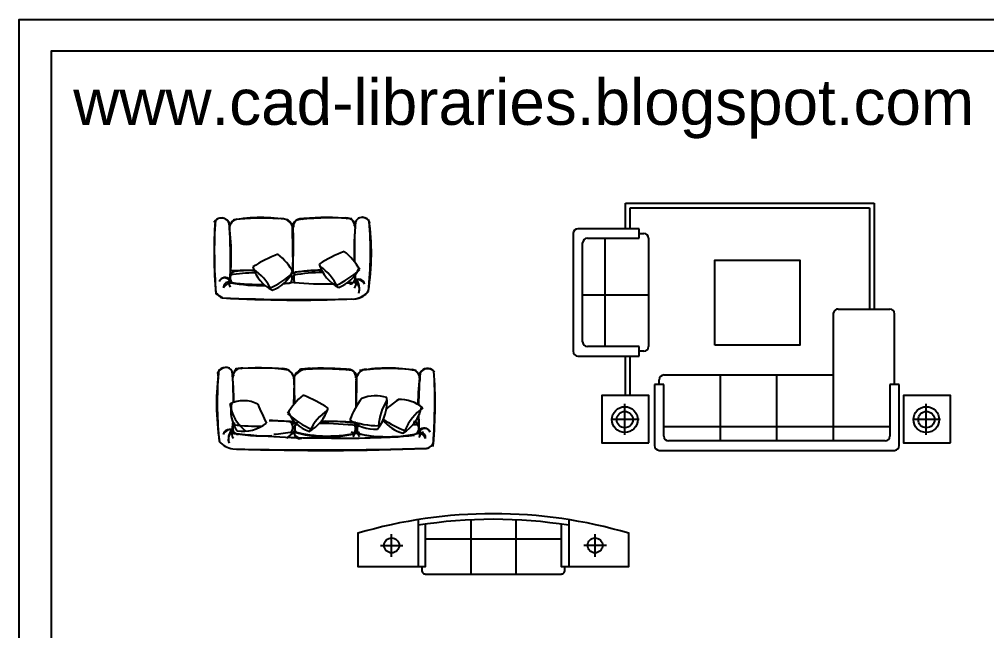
# Model space of a CAD drawing. Header units: inches. Extents: x 3.5 to 46, y 8.9 to 33.7.
# Drawn here: x 25 to 35.27, y 27.2 to 33.69 of the extents above; entities that cross this region are included whole.
import ezdxf

# ---------------------------------------------------------------- set-up
doc = ezdxf.new("R2010")
doc.units = ezdxf.units.IN
doc.header["$MEASUREMENT"] = 0
for name, color, linetype in [('02', 2, 'Continuous'), ('1', 1, 'Continuous'), ('4', 4, 'Continuous'), ('kadrbm', 4, 'Continuous')]:
    doc.layers.add(name, color=color, linetype=linetype)
doc.styles.add('bmmm', font='swissel.ttf')

# ---------------------------------------------------------------- blocks, each defined once
blk = doc.blocks.new('kadrbm')
at = {"layer": 'kadrbm', "color": 4}
blk.add_lwpolyline([(0, 0), (0, 24.797), (21, 24.797), (21, 0), (0, 0)], close=True, dxfattribs=at)
blk.add_lwpolyline([(20.663, 0.326), (20.663, 24.46), (0.337, 24.46), (0.337, 0.326), (20.663, 0.326)], dxfattribs=at)
at = {"layer": 'kadrbm', "color": 211, "true_color": 0xf674fb, "style": 'bmmm'}
blk.add_text('www.cad-libraries.blogspot.com', height=0.48513, dxfattribs=at).set_placement((0.573, 23.677))

msp = doc.modelspace()

# ---------------------------------------------------------------- linework, layer by layer
at = {"layer": '02'}
for p, q in [((31.435, 31.736), (34.074, 31.736)), ((31.435, 31.473), (31.435, 31.736)), ((31.485, 31.686), (34.024, 31.686)), ((31.485, 31.473), (31.485, 31.686)), ((34.024, 31.686), (34.024, 30.619)), ((34.074, 31.736), (34.074, 30.619)), ((31.579, 31.462), (30.929, 31.462)), ((31.579, 31.362), (31.579, 31.462)), ((30.879, 31.412), (30.879, 30.162)), ((31.029, 31.362), (31.579, 31.362)), ((31.213, 31.362), (31.213, 30.212)), ((31.579, 31.412), (31.629, 31.412)), ((31.679, 31.362), (31.679, 30.212)), ((30.979, 30.262), (30.979, 31.312)), ((30.979, 30.762), (31.679, 30.762)), ((33.691, 30.611), (34.242, 30.611)), ((33.642, 29.211), (33.642, 30.572)), ((34.292, 29.811), (34.292, 30.561)), ((31.579, 30.212), (31.029, 30.212)), ((31.579, 30.112), (31.579, 30.212)), ((30.929, 30.112), (31.579, 30.112)), ((31.433, 29.692), (31.433, 30.112)), ((31.483, 29.692), (31.483, 30.112)), ((31.629, 30.162), (31.579, 30.162)), ((31.842, 29.911), (33.642, 29.911)), ((32.442, 29.211), (32.442, 29.911)), ((33.042, 29.211), (33.042, 29.911)), ((31.742, 29.811), (31.742, 29.161)), ((31.842, 29.811), (31.742, 29.811)), ((31.792, 29.811), (31.792, 29.861)), ((31.842, 29.261), (31.842, 29.811)), ((34.242, 29.811), (34.242, 29.261)), ((34.342, 29.811), (34.242, 29.811)), ((34.342, 29.161), (34.342, 29.811)), ((31.427, 29.275), (31.427, 29.604)), ((34.628, 29.275), (34.628, 29.604)), ((31.579, 29.437), (31.28, 29.437)), ((34.78, 29.437), (34.481, 29.437)), ((34.242, 29.361), (31.842, 29.361)), ((34.192, 29.211), (31.892, 29.211)), ((31.792, 29.111), (34.292, 29.111)), ((29.231, 28.375), (29.231, 27.878)), ((29.791, 28.372), (29.791, 27.798)), ((30.271, 28.372), (30.271, 27.798)), ((30.831, 28.375), (30.831, 27.878)), ((28.951, 27.982), (28.951, 28.222)), ((29.311, 28.171), (30.751, 28.171)), ((31.111, 27.982), (31.111, 28.222)), ((28.831, 28.102), (29.071, 28.102)), ((31.231, 28.102), (30.991, 28.102))]:
    msp.add_line(p, q, dxfattribs=at)
for points in [[(32.384, 30.229), (32.384, 31.129), (33.284, 31.129), (33.284, 30.229), (32.384, 30.229)], [(31.683, 29.192), (31.683, 29.692), (31.183, 29.692), (31.183, 29.192), (31.683, 29.192)], [(34.885, 29.192), (34.885, 29.692), (34.385, 29.692), (34.385, 29.192), (34.885, 29.192)]]:
    msp.add_lwpolyline(points, dxfattribs=at)
for points in [[(30.751, 28.326), (30.751, 27.878), (31.471, 27.878), (31.471, 28.23, 0.144566), (28.591, 28.23), (28.591, 27.878), (29.311, 27.878), (29.311, 28.326)], [(29.271, 27.878), (29.271, 27.838, 0.414214), (29.311, 27.798), (30.751, 27.798, 0.414214), (30.791, 27.838), (30.791, 27.878)]]:
    msp.add_lwpolyline(points, format="xyb", dxfattribs=at)
for centre, radius in [((31.427, 29.437), 0.137), ((31.427, 29.437), 0.0865), ((34.629, 29.437), 0.137), ((34.629, 29.437), 0.0865), ((28.951, 28.102), 0.08), ((31.111, 28.102), 0.08)]:
    msp.add_circle(centre, radius, dxfattribs=at)
for centre, radius, start, end in [((27.144, 31.49), 0.0884, 14.6379, 154.3095), ((31.574, 31.197), 4.509, 175.4325, 185.431), ((33.686, 31.237), 6.618, 177.3143, 183.933), ((27.144, 31.482), 0.0942, 33.041, 136.0653), ((27.332, 31.459), 0.108, 100.9756, 184.9747), ((21.46, 31.137), 5.78, 357.5073, 3.9592), ((27.329, 31.469), 0.1, 109.8228, 182.4985), ((27.565, 29.935), 1.647, 80.0543, 100.4167), ((27.563, 29.377), 2.199, 85.2072, 97.551), ((27.777, 31.442), 0.13, 6.5867, 103.4511), ((27.802, 31.472), 0.0951, 354.9234, 65.6374), ((27.98, 31.48), 0.0835, 73.4437, 181.8228), ((27.991, 31.486), 0.0842, 72.9316, 185.1092), ((28.293, 28.968), 2.611, 84.8245, 97.7148), ((28.253, 29.372), 2.211, 85.0781, 97.695), ((28.466, 31.482), 0.096, 357.6579, 104.0974), ((28.49, 31.506), 0.0665, 350.2617, 111.0115), ((32.224, 31.203), 3.672, 174.7422, 181.3335), ((33.019, 31.219), 4.464, 175.8027, 181.3803), ((28.641, 31.502), 0.0825, 17.7157, 162.8428), ((28.633, 31.483), 0.0996, 36.0678, 112.6723), ((26.252, 31.2), 2.484, 350.8079, 8.3514), ((24.689, 31.216), 4.038, 354.0627, 4.6253), ((24.669, 31.175), 2.579, 352.9836, 7.989), ((44069.225, 816.535), 44048.327, 181.021158, 181.0218455), ((24.047, 31.294), 3.862, 355.8425, 3.2873), ((30.929, 31.412), 0.05, 90, 180), ((31.029, 31.312), 0.05, 90, 180), ((31.629, 31.362), 0.05, 0, 90), ((28.306, 29.753), 1.546, 111.3371, 122.4176), ((27.284, 30.635), 0.723, 30.3068, 50.5663), ((29.01, 29.783), 1.546, 111.3371, 122.4176), ((27.989, 30.665), 0.723, 30.3068, 50.5663), ((27.872, 31.178), 0.413, 197.0126, 242.9429), ((28.27, 28.813), 2.213, 91.6458, 99.5268), ((28.576, 31.209), 0.413, 197.0126, 242.9429), ((28.266, 31.188), 0.368, 289.4501, 336.7699), ((27.183, 30.875), 0.0703, 42.3134, 157.6102), ((27.176, 30.878), 0.0627, 14.7814, 157.5922), ((27.562, 28.462), 2.534, 91.3731, 97.4472), ((27.31, 30.943), 0.0736, 96.1174, 223.1189), ((27.296, 30.953), 0.0583, 77.6226, 170.3094), ((27.463, 26.706), 4.314, 89.6386, 92.7653), ((27.535, 27.552), 3.469, 90.7456, 94.456), ((27.561, 31.158), 0.368, 289.4501, 336.7699), ((27.562, 28.462), 2.534, 82.7245, 82.7726), ((27.77, 30.928), 0.123, 343.3108, 22.6164), ((27.811, 30.934), 0.0836, 329.8319, 29.468), ((24.047, 31.294), 3.862, 355.3655, 355.4784), ((27.858, 30.954), 0.0524, 29.1313, 42.0141), ((27.661, 31.847), 0.885, 285.9625, 287.4638), ((27.463, 26.706), 4.314, 83.8872, 84.1215), ((28.078, 30.947), 0.17, 171.5362, 198.3493), ((28.256, 28.928), 2.072, 91.0061, 99.6001), ((28.118, 30.944), 0.206, 164.0479, 194.2061), ((28.233, 28.237), 2.782, 90.4949, 96.3291), ((28.493, 30.943), 0.0707, 280.6216, 19.193), ((28.602, 30.864), 0.0629, 9.2916, 137.6289), ((28.505, 30.947), 0.0634, 327.7366, 22.2387), ((32.224, 31.203), 3.672, 183.7101, 185.0653), ((28.579, 30.829), 0.0958, 27.8433, 99.8684), ((33.019, 31.219), 4.464, 183.1908, 183.7892), ((28.462, 30.828), 0.147, 341.2473, 41.1348), ((27.222, 30.842), 0.0554, 88.0108, 186.5585), ((27.244, 30.804), 0.0839, 91.184, 157.8216), ((27.274, 30.871), 0.0474, 134.3938, 213.5856), ((27.556, 32.662), 1.801, 259.9466, 271.5903), ((27.573, 33.188), 2.317, 262.1551, 270.5585), ((27.556, 32.662), 1.801, 277.803, 280.4557), ((27.573, 33.188), 2.317, 275.7795, 278.522), ((28.214, 33.899), 3.021, 264.3639, 272.1219), ((28.237, 33.379), 2.506, 272.2017, 272.8482), ((28.237, 33.379), 2.506, 275.4058, 278.3067), ((28.214, 33.899), 3.021, 275.0871, 276.7491), ((28.517, 30.82), 0.093, 334.8715, 66.7247), ((28.5, 30.884), 0.0742, 317.7203, 24.4461), ((27.191, 30.85), 0.126, 211.8817, 253.9672), ((27.266, 30.955), 0.25, 223.5462, 243.1435), ((28.004, 48.588), 17.877, 267.2697, 271.7875), ((27.943, 44.323), 13.617, 266.6876, 272.4329), ((28.542, 30.912), 0.195, 263.8792, 327.1093), ((28.526, 30.956), 0.239, 278.6549, 318.7104), ((33.691, 30.561), 0.05, 90, 167.3241), ((34.242, 30.561), 0.05, 0, 90), ((31.029, 30.262), 0.05, 180, 270), ((31.629, 30.212), 0.05, 270, 0), ((30.929, 30.162), 0.05, 180, 270), ((29.575, 29.607), 2.484, 171.6486, 189.3659), ((27.193, 29.89), 0.0996, 67.3277, 161.2934), ((27.186, 29.909), 0.0825, 17.1572, 198.6588), ((22.807, 29.625), 4.464, 359.9048, 4.1973), ((23.603, 29.609), 3.672, 0.1585, 5.2578), ((27.361, 29.889), 0.096, 83.4037, 182.3421), ((27.336, 29.913), 0.0665, 68.9885, 189.7383), ((27.534, 27.757), 2.229, 81.8403, 96.2922), ((27.563, 25.588), 4.396, 86.7482, 93.462), ((27.795, 29.86), 0.119, 19.991, 89.7438), ((27.787, 29.843), 0.135, 21.1294, 79.2674), ((28.077, 29.787), 0.193, 86.8321, 151.1725), ((28.034, 29.846), 0.128, 79.1242, 170.3277), ((19.377, 29.964), 8.543, 357.5219, 359.6431), ((20.573, 29.492), 7.351, 0.9113, 3.1207), ((28.216, 26.908), 3.067, 84.024, 94.5937), ((28.213, 26.924), 3.058, 85.178, 94.3128), ((28.487, 29.888), 0.0842, 354.8908, 101.571), ((28.497, 29.882), 0.0835, 358.1772, 106.5563), ((32.431, 29.696), 3.862, 176.7127, 181.9202), ((28.7, 29.844), 0.13, 96.6341, 173.4133), ((-44012.748, 814.937), 44048.327, 358.978393, 358.9788058), ((28.676, 29.875), 0.0951, 90.1593, 166.6035), ((28.914, 27.78), 2.199, 82.449, 97.9131), ((28.912, 28.337), 1.647, 79.5833, 99.9457), ((29.146, 29.862), 0.108, 355.0253, 79.0244), ((29.149, 29.872), 0.1, 357.5015, 70.1772), ((31.809, 29.577), 2.579, 172.116, 179.5256), ((35.017, 29.539), 5.78, 176.0408, 179.4545), ((29.334, 29.884), 0.0942, 36.0984, 156.3187), ((29.334, 29.894), 0.0879, 42.005, 154.8127), ((24.861, 29.598), 4.552, 354.7236, 4.4659), ((31.842, 29.861), 0.05, 90, 180), ((31.137, 29.623), 4.038, 176.3119, 185.9373), ((22.791, 29.64), 6.618, 355.7633, 1.7472), ((28.47, 29.137), 0.723, 129.4337, 149.6932), ((27.449, 28.255), 1.546, 57.5824, 68.6629), ((28.779, 29.296), 0.394, 72.1562, 111.6127), ((27.381, 29.32), 0.318, 61.8773, 117.8058), ((27.676, 29.67), 0.448, 188.8265, 232.5525), ((27.611, 29.53), 0.368, 167.4168, 215.3346), ((30.425, 30.789), 3.129, 202.3322, 206.3774), ((29.381, 29.097), 0.937, 142.9155, 158.7874), ((28.455, 29.621), 0.447, 320.4564, 6.3298), ((29.537, 28.884), 0.923, 124.0997, 133.9538), ((29.038, 29.262), 0.388, 50.8995, 92.7969), ((27.284, 29.319), 0.195, 213.9977, 213.9977), ((28.193, 29.66), 0.368, 203.2301, 250.5499), ((27.883, 29.68), 0.413, 297.0571, 342.9874), ((28.839, 29.668), 0.441, 301.6406, 347.5141), ((27.312, 29.354), 0.0556, 138.8678, 217.7501), ((22.807, 29.625), 4.464, 356.2108, 357.1531), ((23.603, 29.609), 3.672, 354.9347, 356.6337), ((27.326, 29.343), 0.0632, 144.6382, 264.4906), ((27.514, 25.411), 3.991, 93.2512, 93.3857), ((27.369, 29.726), 0.413, 261.8418, 307.7963), ((27.594, 24.524), 4.9, 86.3519, 89.3257), ((27.586, 26.84), 2.588, 83.2748, 88.4724), ((27.825, 29.354), 0.0781, 310.5928, 56.3698), ((27.805, 29.355), 0.0964, 325.424, 40.754), ((27.514, 25.411), 3.991, 84.3577, 84.486), ((19.377, 29.964), 8.543, 356.0747, 356.4401), ((28.256, 26.299), 3.12, 95.9894, 96.3687), ((27.985, 29.348), 0.0675, 116.0752, 227.3767), ((28.249, 26.925), 2.493, 97.2555, 97.6363), ((28.011, 29.345), 0.09, 138.1559, 211.9066), ((28.22, 26.632), 2.763, 95.568, 96.1795), ((20.573, 29.492), 7.351, 359.2018, 359.3525), ((28.22, 26.632), 2.763, 82.2935, 90.8051), ((28.249, 26.925), 2.493, 81.7139, 91.113), ((28.256, 26.299), 3.12, 84.5707, 90.9875), ((28.772, 29.735), 0.399, 228.4885, 273.9492), ((28.399, 29.349), 0.17, 327.2975, 23.5527), ((28.36, 29.346), 0.206, 337.1571, 15.9521), ((28.817, 30.25), 0.885, 252.5362, 256.476), ((28.926, 27.022), 2.404, 98.1952, 98.8937), ((32.431, 29.696), 3.862, 184.6337, 184.6345), ((28.666, 29.337), 0.0836, 131.9141, 222.0433), ((28.708, 29.331), 0.123, 157.5251, 215.8251), ((29.171, 29.673), 0.393, 217.6385, 255.1335), ((28.915, 26.864), 2.534, 82.5528, 84.068), ((28.926, 27.022), 2.404, 83.0149, 83.8891), ((28.942, 25.954), 3.469, 85.544, 86.0035), ((29.167, 29.346), 0.0736, 297.0766, 64.8258), ((29.181, 29.356), 0.0583, 9.6906, 73.2288), ((31.809, 29.577), 2.579, 182.4295, 187.0164), ((35.017, 29.539), 5.78, 180.6027, 182.4927), ((27.225, 29.27), 0.0629, 42.3711, 170.7084), ((27.247, 29.236), 0.0958, 80.1316, 152.1567), ((27.309, 29.227), 0.093, 113.2753, 205.1285), ((27.364, 29.234), 0.147, 138.8652, 198.7527), ((27.569, 30.734), 1.469, 256.5301, 274.2833), ((27.326, 29.291), 0.0742, 155.5539, 222.2797), ((28.198, 38.105), 8.862, 264.0099, 270.3625), ((27.569, 30.927), 1.651, 274.5183, 281.428), ((27.688, 29.501), 0.297, 300.3511, 318.6761), ((27.791, 29.352), 0.117, 293.684, 335.0689), ((28.268, 30.522), 1.268, 253.2513, 285.4529), ((27.997, 29.335), 0.0958, 197.6486, 269.6737), ((28.276, 30.704), 1.441, 255.3201, 283.5754), ((27.977, 29.299), 0.0629, 159.8881, 288.2253), ((28.905, 30.766), 1.51, 255.2542, 284.7458), ((28.912, 30.531), 1.28, 253.4617, 284.6255), ((29.233, 29.206), 0.0839, 22.1784, 88.816), ((29.203, 29.274), 0.0474, 326.4144, 45.6062), ((29.302, 29.281), 0.0627, 22.4078, 165.2186), ((29.295, 29.278), 0.0703, 22.3898, 137.6866), ((29.256, 29.244), 0.0554, 353.4415, 91.9892), ((27.3, 29.363), 0.239, 221.2896, 261.3451), ((28.464, 37.969), 8.729, 268.616, 274.7877), ((29.302, 29.225), 0.0962, 281.6672, 356.0091), ((29.314, 29.218), 0.0851, 277.2008, 347.1299), ((31.892, 29.261), 0.05, 180, 270), ((34.192, 29.261), 0.05, 270, 0), ((28.159, 67.325), 38.209, 268.6582, 271.7483), ((28.222, 58.812), 29.702, 268.231, 272.1209), ((31.792, 29.161), 0.05, 180, 270), ((34.292, 29.161), 0.05, 270, 0), ((30.031, 23.354), 5.025, 80.8384, 99.1616)]:
    msp.add_arc(centre, radius, start, end, dxfattribs=at)
at = {"layer": '1'}
for p, q in [((29.215, 29.939), (29.215, 29.939)), ((29.271, 29.943), (29.271, 29.943)), ((28.926, 29.647), (28.926, 29.647)), ((29.254, 29.508), (29.254, 29.508)), ((29.256, 29.493), (29.256, 29.493)), ((29.27, 29.437), (29.27, 29.437)), ((29.034, 29.324), (29.034, 29.324))]:
    msp.add_line(p, q, dxfattribs=at)
at = {"layer": '4'}
for centre, radius, start, end in [((27.169, 30.573), 0.559, 25.9005, 55.6513), ((27.874, 30.603), 0.559, 25.9005, 55.6513), ((27.956, 31.751), 0.976, 294.0815, 312.2768), ((27.252, 31.721), 0.976, 294.0815, 312.2768), ((29.413, 29.321), 0.605, 147.7481, 175.2951), ((28.503, 30.223), 0.976, 227.7232, 245.9185), ((28.585, 29.075), 0.559, 124.3487, 154.0995), ((29.638, 29.084), 0.596, 126.5759, 156.4793), ((27.486, 30.688), 1.32, 260.6681, 274.0909), ((28.838, 30.428), 1.057, 251.5599, 268.4966), ((29.453, 30.298), 1.041, 235.5183, 249.6809)]:
    msp.add_arc(centre, radius, start, end, dxfattribs=at)

# ---------------------------------------------------------------- block references
at = {"layer": 'kadrbm'}
msp.add_blockref('kadrbm', (24.997, 8.889), dxfattribs=at)

doc.saveas('drawing.dxf')
